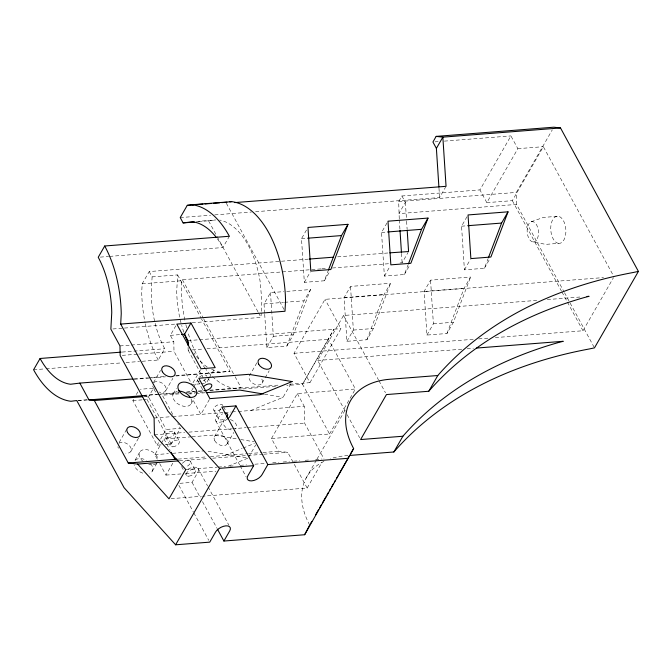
<?xml version="1.0" encoding="UTF-8"?>
<svg xmlns="http://www.w3.org/2000/svg" width="672" height="672" viewBox="0 0 672 672"><rect width="100%" height="100%" fill="white"/><g stroke="black" fill="none" stroke-linecap="round" stroke-linejoin="round"><path stroke-width="0.5" stroke-dasharray="3.36 2.52" d="M308.272 259.14L149.218 271.564L142.178 283.811L141.716 292.27A93.778 51.769 85.5 0 0 145.11 322.829M149.218 271.564L152.107 276.889L151.217 293.336A76.675 42.328 85.5 0 0 164.732 348.743L158.248 360.024L140.591 361.41M152.107 276.889L177.61 274.898L176.711 291.346A76.675 42.328 85.5 0 0 181.415 324.416M320.905 268.892L182.414 279.712L181.835 280.72L181.373 289.17A93.778 51.769 85.5 0 0 185.203 321.787M192.184 322.77L260.996 317.402L261.232 313.194M261.332 311.321L261.895 300.955L260.064 281.022A76.675 42.328 85.5 0 0 219.677 220.063M264.709 314.303L266.876 347.567L286.885 346.004L304.046 300.787L310.506 289.54L284.861 291.547M286.885 346.004L293.345 334.757L310.506 289.54M306.474 230.042L301.501 238.694L304.349 282.341L324.358 280.778L328.012 271.16M366.912 339.755L384.082 294.538L390.541 283.29L350.524 286.415L344.064 297.662L346.912 341.317L366.912 339.755L373.38 328.507L390.541 283.29M387.005 222.928L381.536 232.445L384.384 276.091L404.384 274.529L408.038 264.911M446.947 333.505L464.108 288.288L470.568 277.04L430.55 280.165L424.091 291.413L426.938 335.068L446.947 333.505L453.407 322.258L470.568 277.04M467.032 216.678L461.563 226.195L464.411 269.842L484.42 268.279L488.074 258.661M161.154 444.898L157.105 445.217L132.871 400.571L133.862 398.84M136.349 394.523L137.844 391.927M200.088 383.863L191.999 384.493L173.989 351.33L173.804 341.729L170.344 335.353L175.812 325.836M109.654 256.385L222.877 247.54L229.362 236.258M119.12 442.47L126.655 429.349M153.51 382.62L160.541 370.373M142.985 399.781L147.034 399.47L153.493 388.223L140.347 389.248M130.939 451.298L138.482 438.178M165.833 390.575L172.864 378.336M139.633 452.29L134.467 461.286A10.223 6.628 29.9 0 1 146.488 460.345M173.233 393.817L176.333 388.416M157.105 445.217L158.617 442.588M160.625 439.093L166.152 429.467L180.314 428.366L177.82 423.755M192.998 382.746L200.542 369.625M157.282 459.127L154.871 454.692L160.902 444.2M161.406 443.327L163.918 438.95L190.999 436.834M193.276 387.853L189.764 393.968L194.972 393.565M193.78 386.98L197.803 379.982M152.359 471.164L157.534 462.168M191.125 403.696L194.233 398.303M165.203 444.578L171.276 444.108L180.314 428.366M208.673 379.008L206.161 383.384L203.658 378.781M209.177 378.134L214.704 368.516M264.642 313.27L264.029 303.912L270.497 292.664L283.828 291.623M159.692 463.571L165.95 475.104L172.99 462.857M209.387 399.512L200.844 414.38L192.654 399.294M220.844 408.694L215.998 417.127A8.518 4.46 -28.5 0 0 217.871 422.108A8.518 4.46 -28.5 0 0 227.035 419.345M214.435 436.691L223.482 420.949M256.864 362.855L249.329 375.976A7.325 4.754 29.9 0 0 256.158 384.762A7.325 4.754 29.9 0 0 261.828 379.042M266.876 347.567L273.336 336.319L271.849 313.454M304.349 282.341L310.313 271.967M179.903 483.319L192.049 482.37L197.862 472.248A8.518 4.46 -28.5 0 0 195.737 467.225A8.518 4.46 -28.5 0 0 186.262 470.467M227.262 443.78L233.797 432.407M262.147 383.057L264.659 378.68M265.163 377.807L269.186 370.81M324.358 280.778L329.826 271.27M289.304 384.266L309.935 382.654L294.008 353.321L325.021 299.342L603.548 277.586M248.682 457.17L255.713 444.923M250.832 410.474L283.063 397.32L291.11 383.326M399.252 218.845L398.681 201.608L401.915 195.989L479.917 189.899L510.93 135.92L517.852 148.672L486.839 202.65L479.917 189.899M401.915 195.989L405.376 202.364L398.916 213.612L516.575 204.422L564.01 291.782M271.471 438.53L297.318 393.548L355.396 389.012L328.39 339.276L333.866 329.23L302.543 384.25L329.549 433.994L271.471 438.53L278.401 451.282L287.767 452.34L307.163 488.048L202.499 496.222M345.139 411.037L317.688 360.469L343.526 315.487L538.927 300.224M309.935 382.654L340.948 328.675L325.021 299.342M346.912 341.317L353.371 330.07L350.524 286.415M384.384 276.091L389.844 266.582M400.033 262.937L402.116 262.786L408.08 252.412M255.57 211.705L439.589 197.568L445.553 187.194M404.384 274.529L409.853 265.02M329.549 433.994L355.396 389.012M305.97 478.321L316.428 460.11M316.949 459.203L346.24 408.223M307.163 488.048L321.922 462.361M426.938 335.068L433.398 323.82L430.55 280.165M464.411 269.842L470.375 259.468M516.575 204.422L516.348 192.419L552.258 129.914M486.839 202.65L512.333 200.659L543.346 146.681L613.981 276.772M484.42 268.279L489.888 258.77M495.34 337.596L582.968 330.75L613.469 277.679M224.994 455.456L242.054 448.493M243.004 448.106L254.377 443.461M228.27 466.166L248.178 458.044L205.892 450.962M531.157 221.777L543.354 217.451L558.046 216.216M198.416 221.726L215.779 220.038M175.946 376.018L229.984 371.372L201.55 319.007M235.099 376.732L241.063 387.719L235.276 388.433A93.778 51.769 85.5 0 1 205.892 369.256M435.002 141.851L438.127 141.607M444.368 141.12L510.93 135.92M517.852 148.672L543.346 146.681M180.23 217.585L210.571 215.216M214.763 214.889L251.387 212.033M398.681 201.608L516.348 192.419M196.409 221.458L215.788 219.946M301.501 238.694L306.634 238.291M381.536 232.445L387.694 231.966M461.563 226.195L466.696 225.792M100.304 257.116L108.62 256.46M337.571 256.855L388.802 252.916M558.575 243.365A13.633 7.526 85.5 0 1 551.62 222.264A13.633 7.526 85.5 0 1 564.74 223.742A13.633 7.526 85.5 0 1 558.575 243.365L545.824 244.364L533.014 241.962A10.223 5.645 85.5 0 1 527.797 226.136A10.223 5.645 85.5 0 1 537.634 227.245A10.223 5.645 85.5 0 1 533.014 241.962M321.947 268.808L327.155 268.405M332.363 268.002L389.626 263.651M142.178 283.811L181.835 280.72M264.029 303.912L283.525 302.392M284.55 302.308L304.046 300.787M344.064 297.662L384.082 294.538M424.091 291.413L464.108 288.288M112.938 328.961L123.362 328.146M124.404 328.07L175.501 324.08M547.285 299.578L581.767 296.881M170.344 335.353L180.457 334.564M119.977 345.937L130.334 345.122M131.368 345.047L173.804 341.729M187.967 340.628L198.391 339.814M199.433 339.73L340.948 328.675M273.336 336.319L293.345 334.757M353.371 330.07L373.38 328.507M433.398 323.82L453.407 322.258M122.144 352.069L164.732 348.743M122.237 355.37L137.76 354.161M138.802 354.077L173.989 351.33M188.101 347.348L188.16 350.221L191.293 349.978M192.343 349.894L202.81 349.079M206.993 348.751L328.39 339.276L302.543 384.25L286.843 385.476M33.6 369.76L45.024 368.869M46.066 368.785L121.892 362.863M126.05 362.544L139.549 361.486M294.008 353.321L473.441 339.301M478.649 338.898L489.082 338.083M317.688 360.469L461.882 349.205M467.107 348.802L473.374 348.306M134.064 378.865L147.613 377.807M148.655 377.723L165.337 376.421M175.77 375.606L229.984 371.372M134.24 379.277L165.514 376.832M201.104 383.779L205.153 383.46M77.801 400.47L87.217 399.731M143.732 395.321L159.432 394.094M160.474 394.01L179.315 392.54M186.64 391.969L197.106 391.154M198.156 391.07L203.381 390.659M209.664 390.172L241.063 387.719M78.288 400.697L87.704 399.958M143.178 395.632L156.778 394.565M157.828 394.481L178.844 392.893M186.085 392.28L194.477 391.667M198.643 391.348L202.826 390.97M210.109 390.449L279.93 384.997M144.01 396.631L148.151 396.312L166.152 429.467M179.054 393.893L162.313 395.203L172.813 414.548M188.479 393.162L203.129 392.02M242.894 388.912L277.427 386.215M196.014 393.481L205.38 392.75M132.871 400.571L141.977 399.865M154.098 418.026L171.755 416.648M172.796 416.573L223.751 412.591M224.792 412.507L231.042 412.02M232.084 411.936L237.292 411.533M238.333 411.449L304.24 406.3L304.567 423.1L323.954 458.816M154.426 434.826L184.657 432.466M188.832 432.138L231.58 428.803M232.621 428.719L246.179 427.661M247.22 427.585L304.567 423.1M192.041 436.758L213.914 435.044L236.594 438.85M154.871 454.692L168.412 453.634M172.578 453.314L203.826 450.87M178.122 459.11L206.245 456.918M210.412 456.59L247.59 453.692M248.615 453.608L261.962 452.567M262.996 452.483L278.401 451.282M179.332 460.807L208.522 458.531M212.696 458.203L262.744 454.297M263.785 454.213L287.767 452.34M347.995 455.566L345.904 455.725A85.193 55.264 29.9 0 0 330.506 458.724M185.8 469.602L217.199 467.149M218.24 467.074L225.574 466.494M229.757 466.175L234.99 465.763M240.223 465.352L246.506 464.864M254.881 464.209L265.348 463.394M272.672 462.823L278.947 462.328M283.139 462L289.422 461.513M293.605 461.185L299.888 460.698M305.122 460.286L310.355 459.875M315.588 459.472L321.863 458.976M165.95 475.104L181.574 473.878M185.741 473.558L215.947 471.198M171.1 498.666L201.449 496.297M143.69 395.808L148.151 396.312M264.508 394.212L283.063 397.32M240.719 439.538L254.125 441.781M211.63 369.34L220.777 372.515M564.505 292.698L593.964 346.954M512.333 200.659L561.431 291.077M561.926 292.001L566.941 301.224M567.437 302.148L582.968 330.75M343.526 315.487L378.47 379.856M378.974 380.772L385.468 392.725M347.138 414.716L359.621 437.707M226.346 203.246L284.004 309.422M208.622 220.928L216.602 235.628M217.098 236.544L258.006 311.884M258.502 312.808L260.996 317.402M297.318 393.548L304.24 406.3M182.414 279.712L203.288 318.15M203.784 319.066L234.604 375.816M177.61 274.898L201.054 318.083M207.656 377.479L210.076 381.948M223.583 406.812L225.523 410.39M188.16 350.221L203.162 377.857M197.938 380.94L202.784 389.861M213.864 410.273L218.711 419.202A5.116 2.68 -28.5 0 0 225.792 417.976M215.788 420.941L239.686 464.948M240.181 465.864L246.154 476.86M198.072 468.434L207.53 485.856M208.026 486.772L228.934 525.269M153.989 389.13L156.962 394.598M174.384 431.92L179.231 440.849M190.31 461.252L195.157 470.182M147.034 399.47L171.276 444.108M192.049 482.37L200.508 497.952M202.499 501.623L216.93 528.2M165.631 437.161L170.478 446.09M181.558 466.494L183.498 470.064M185.438 473.634L186.404 475.423M163.918 438.95L170.184 450.484M178.878 485.31L193.309 511.896M193.813 512.812L208.74 540.313M438.976 188.152L439.589 197.568M405.376 202.364L406.535 220.156M406.602 221.197L407.148 229.572M399.319 219.887L399.941 229.303M401.503 253.369L402.116 262.786M270.497 292.664L271.782 312.413M158.248 360.024A93.778 51.769 85.5 0 1 145.32 323.862M217.409 238.854A76.675 42.328 85.5 0 1 222.877 247.54M207.228 367.072A76.675 42.328 85.5 0 1 193.981 352.976M183.817 332.136A76.675 42.328 85.5 0 1 181.692 325.391M205.279 368.458A93.778 51.769 85.5 0 1 187.765 331.842M186.673 327.877A93.778 51.769 85.5 0 1 185.438 322.812M218.711 419.202A5.116 2.68 -28.5 0 1 222.642 413.826M220.945 409.046A5.116 2.68 -28.5 0 1 214.024 410.449A5.116 2.68 -28.5 0 1 216.989 405.283A5.116 2.68 -28.5 0 1 222.886 405.678M231.193 429.912A7.325 4.754 29.9 0 1 223.801 424.964A7.325 4.754 29.9 0 1 225.439 419.32M230.362 419.504A7.325 4.754 29.9 0 1 235.519 429.005M118.902 443.243A7.325 4.754 29.9 0 1 130.175 446.569A7.325 4.754 29.9 0 1 125.832 453.18M118.44 448.232A7.325 4.754 29.9 0 1 117.877 446.796M309.708 525.034A85.193 55.264 29.9 0 1 324.072 461.32M203.356 390.331A5.116 2.68 -28.5 0 1 202.507 389.214M205.909 378.865A5.116 2.68 -28.5 0 1 202.759 381.074M199.34 381.662A5.116 2.68 -28.5 0 1 197.702 379.512M199.601 376.916A5.116 2.68 -28.5 0 1 206.959 376.345M153.796 382.528A7.325 4.754 29.9 0 1 165.505 386.56A7.325 4.754 29.9 0 1 158.953 392.02M154.308 388.912A7.325 4.754 29.9 0 1 152.653 384.703M150.545 463.604A10.223 6.628 29.9 0 1 149.629 473.441M142.766 473.18A10.223 6.628 29.9 0 1 134.131 464.89M156.433 463.52A10.223 6.628 29.9 0 1 148.756 464.444M143.304 461.63A10.223 6.628 29.9 0 1 143.354 449.728A10.223 6.628 29.9 0 1 157.87 458.564M182.33 463.319A5.116 2.68 -28.5 0 1 190.058 460.992A5.116 2.68 -28.5 0 1 186.379 466.628M191.008 398.756A10.223 6.628 29.9 0 1 186.085 406.426A10.223 6.628 29.9 0 1 173.804 399.638A10.223 6.628 29.9 0 1 177.299 391.188M188.84 476.179A5.116 2.68 -28.5 0 0 195.426 470.828A5.116 2.68 -28.5 0 0 188.068 471.4A5.116 2.68 -28.5 0 0 188.84 476.179M214.754 440.714A7.325 4.754 29.9 0 0 226.472 444.746A7.325 4.754 29.9 0 0 221.315 435.246A7.325 4.754 29.9 0 0 214.754 440.714M172.914 446.838A5.116 2.68 -28.5 0 0 179.5 441.496A5.116 2.68 -28.5 0 0 172.141 442.067A5.116 2.68 -28.5 0 0 172.914 446.838M168.067 437.917A5.116 2.68 -28.5 0 0 174.653 432.566A5.116 2.68 -28.5 0 0 167.294 433.138A5.116 2.68 -28.5 0 0 168.067 437.917"/><path stroke-width="1.01" d="M253.672 465.679L247.859 475.801A8.518 4.46 -28.5 0 0 251.706 480.866A8.518 4.46 -28.5 0 0 262.021 474.692L267.834 464.57L235.981 405.905L221.819 407.014L253.672 465.679L219.534 468.342L167.992 411.214L120.683 324.089L121.246 313.748A93.778 51.769 85.5 0 0 104.714 245.994L229.362 236.258A93.778 51.769 85.5 0 0 191.999 204.75L187.27 205.338L180.23 217.585L183.12 222.919L194.342 222.046M328.373 270.203L341.519 235.57L347.978 224.322L307.969 227.447L310.808 271.102L330.817 269.539L347.978 224.322M408.408 263.953L421.554 229.32L428.014 218.072L387.996 221.197L390.844 264.852L410.852 263.29L428.014 218.072M488.435 257.704L501.581 223.07L508.04 211.823L468.031 214.948L470.87 258.602L490.879 257.04L508.04 211.823M217.434 529.124L223.902 541.036L304.643 534.736L309.708 525.034M304.643 534.736L353.64 448.568A85.193 55.264 29.9 0 1 389.844 379.26L437.791 375.522A601.373 390.062 29.9 0 1 633.1 272.521L638.4 271.412L560.515 127.957L553.82 127.201L436.153 136.391L432.928 142.01L436.388 148.386L438.908 187.11M121.103 352.153L40.085 358.478L33.6 369.76A93.778 51.769 85.5 0 0 70.963 401.268L76.751 400.554L124.06 487.679L175.61 544.799L209.74 542.144L215.552 532.022A8.518 4.46 -28.5 0 1 225.868 525.848A8.518 4.46 -28.5 0 1 229.715 530.914L223.902 541.036M104.714 245.994L98.23 257.275A76.675 42.328 85.5 0 1 111.754 312.682L110.855 329.129L119.977 345.937L120.162 355.538L154.098 418.026L154.426 434.826L185.8 469.602L169 498.834L137.626 464.066L128.251 463.008L94.324 400.512L88.964 399.907L79.842 383.099L70.636 384.241A76.675 42.328 85.5 0 1 40.085 358.478M181.474 334.488L184.506 334.244L190.966 323.005L215.208 367.643L201.046 368.752L176.803 324.106L190.966 323.005M235.981 405.905L230.168 416.027A8.518 4.46 -28.5 0 1 227.606 418.908M175.61 544.799L219.534 468.342M436.388 148.386L442.848 137.147L560.515 127.957M310.758 523.211L311.8 521.388M315.462 515.021L318.604 509.552M319.645 507.738L321.216 505M322.258 503.185L325.92 496.81M326.97 494.987L328.541 492.257M329.582 490.442L330.632 488.62M331.674 486.797L333.245 484.067M334.286 482.244L335.336 480.43M336.386 478.607L337.949 475.877M338.999 474.054L349.457 455.851M350.507 454.028L353.64 448.568M350.078 455.406L393.859 451.987L402.906 436.237A601.373 390.062 29.9 0 1 558.373 342.552L563.237 341.292L476.515 348.062M402.906 436.237L360.62 439.547L386.459 394.565L428.753 391.264L437.791 375.522M638.4 271.412L594.468 347.869L589.159 348.986A601.373 390.062 29.9 0 0 393.859 451.987M229.765 201.886L231.664 201.65A93.778 51.769 85.5 0 1 285.558 300.922L284.995 311.254L120.683 324.089M183.12 222.919L192.326 221.777A76.675 42.328 85.5 0 1 216.233 237.3M191.999 204.75L231.664 201.65M187.27 205.338L193.528 204.842M196.661 204.599L202.927 204.112M205.01 203.952L211.277 203.456M213.36 203.297L219.626 202.81M221.71 202.642L226.926 202.238M234.679 202.591L446.057 186.329L442.848 137.147L436.153 136.391M307.658 238.216L341.519 235.57M387.694 231.966L421.554 229.32M467.72 225.708L501.581 223.07M309.313 259.056L333.379 257.183M586.992 296.478L589.084 296.31L584.22 297.57A601.373 390.062 29.9 0 0 428.753 391.264M79.842 383.099L133.014 378.949M88.964 399.907L142.792 395.707M94.324 400.512L142.976 396.715M206.422 392.675L239.753 390.071L263.474 394.044M128.251 463.008L177.08 459.194M137.626 464.066L178.29 460.891M267.834 464.57L348.575 458.27M389.844 252.84L408.576 251.546L407.215 230.614M184.506 334.244L187.967 340.628L188.068 345.425M171.142 452.256L174.997 459.354M400.008 230.353L401.436 252.328M188.471 343.35A76.675 42.328 85.5 0 1 184.523 334.085M225.019 413.204A5.116 2.68 -28.5 0 1 226.691 417.127M203.557 386.694A5.116 2.68 -28.5 0 1 210.126 383.897A5.116 2.68 -28.5 0 1 210.756 387.794A5.116 2.68 -28.5 0 1 204.187 390.592M178.777 391.079A10.223 6.628 29.9 0 1 190.285 397.429M292.11 381.578L259.879 394.733L209.891 398.639L198.803 378.227L248.8 374.329L292.11 381.578M162.372 371.767A7.325 4.754 29.9 0 0 174.09 375.808A7.325 4.754 29.9 0 0 168.932 366.307A7.325 4.754 29.9 0 0 162.372 371.767M258.695 364.249A7.325 4.754 29.9 0 0 270.404 368.281A7.325 4.754 29.9 0 0 265.247 358.781A7.325 4.754 29.9 0 0 258.695 364.249M178.853 390.424A10.223 6.628 29.9 0 0 195.199 396.052A10.223 6.628 29.9 0 0 188 382.805A10.223 6.628 29.9 0 0 178.853 390.424M127.487 432.491A7.325 4.754 29.9 0 0 139.196 436.523A7.325 4.754 29.9 0 0 134.039 427.031A7.325 4.754 29.9 0 0 127.487 432.491"/></g></svg>
